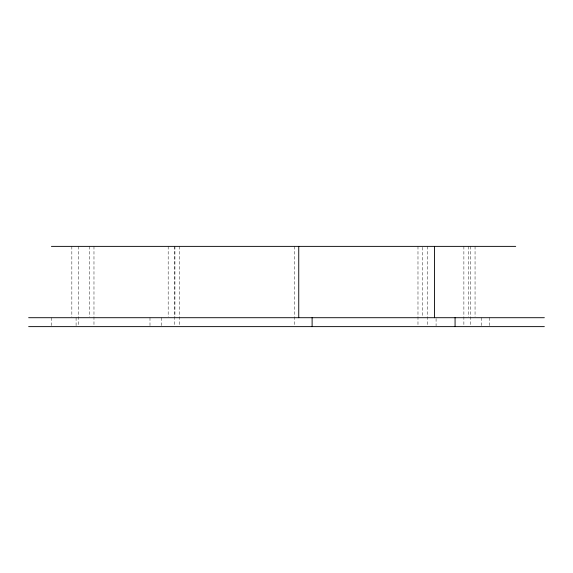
<?xml version="1.0" encoding="UTF-8"?>
<svg xmlns="http://www.w3.org/2000/svg" width="573" height="573" viewBox="0 0 573 573"><rect width="100%" height="100%" fill="white"/><g stroke="black" fill="none" stroke-linecap="round" stroke-linejoin="round"><path stroke-width="0.43" stroke-dasharray="2.87 2.15" d="M489.313 317.707L489.313 325.729M481.735 317.707L481.735 325.729M475.053 246.376L475.053 316.819M470.297 246.376L470.297 325.729M468.342 246.376L468.342 316.819M463.879 246.376L463.879 325.729M436.082 318.602L436.082 325.729M427.651 246.376L427.651 325.729M422.509 247.271L422.509 316.819M417.982 246.376L417.982 325.729M294.278 246.376L294.278 325.729M179.428 246.376L179.428 325.729M174.937 246.376L174.937 316.819M174.249 246.376L174.249 325.729M168.183 246.376L168.183 316.819M161.471 317.707L161.471 325.729M149.99 317.707L149.99 325.729M93.972 246.376L93.972 325.729M89.503 246.376L89.503 316.819M78.63 246.376L78.63 325.729M76.094 317.707L76.094 325.729M71.84 246.376L71.84 316.819M51.484 317.707L51.484 325.729"/><path stroke-width="0.86" d="M51.405 246.376L515.707 246.376M28.65 317.707L544.35 317.707M28.65 326.624L544.35 326.624M455.069 317.707L455.069 326.624M434.506 246.376L434.506 317.707M312.113 317.707L312.113 326.624M298.741 246.376L298.741 317.707"/></g></svg>
